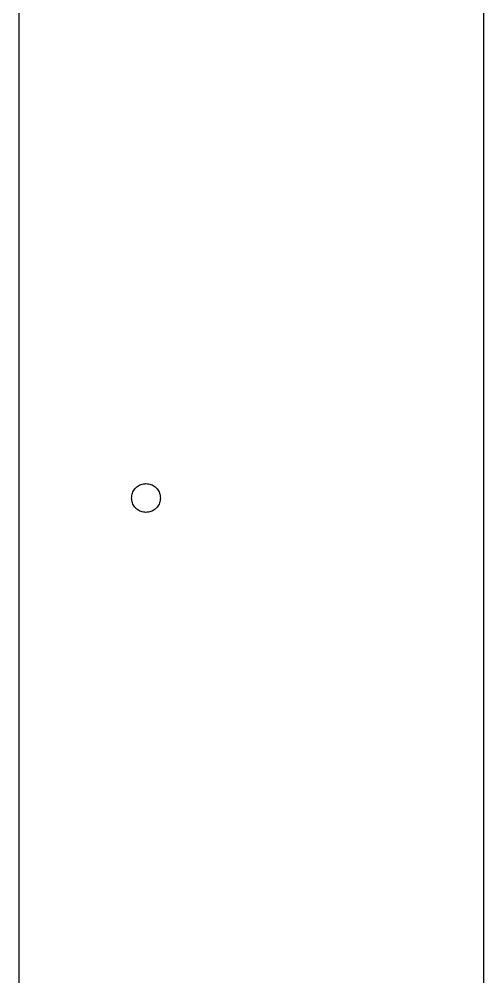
# Model space of a CAD drawing. Header units: millimetres. Extents: x 0 to 2033, y -1000001 to 3212.
# Drawn here: x 120 to 217.1, y 1025 to 1225 of the extents above; entities that cross this region are included whole.
import ezdxf

# ---------------------------------------------------------------- set-up
doc = ezdxf.new("R2010")
doc.units = ezdxf.units.MM
doc.layers.add('DRAWING', color=7, linetype='Continuous')

msp = doc.modelspace()

# ---------------------------------------------------------------- linework, layer by layer
at = {"layer": 'DRAWING', "linetype": 'CONTINUOUS', "true_color": 0x111111}
msp.add_line((120, 320), (120, 3150), dxfattribs=at)
at = {"layer": 'DRAWING', "linetype": 'CONTINUOUS', "true_color": 0x222222}
msp.add_line((217.08, 335), (217.08, 3135), dxfattribs=at)
at = {"layer": 'DRAWING', "linetype": 'CONTINUOUS', "true_color": 0x111111}
msp.add_lwpolyline([(149.5, 1125), (149.49, 1124.74), (149.45, 1124.48), (149.4, 1124.22), (149.32, 1123.97), (149.22, 1123.73), (149.1, 1123.5), (148.96, 1123.28), (148.8, 1123.07), (148.62, 1122.88), (148.43, 1122.7), (148.22, 1122.54), (148, 1122.4), (147.77, 1122.28), (147.53, 1122.18), (147.28, 1122.1), (147.02, 1122.05), (146.76, 1122.01), (146.5, 1122), (146.24, 1122.01), (145.98, 1122.05), (145.72, 1122.1), (145.47, 1122.18), (145.23, 1122.28), (145, 1122.4), (144.78, 1122.54), (144.57, 1122.7), (144.38, 1122.88), (144.2, 1123.07), (144.04, 1123.28), (143.9, 1123.5), (143.78, 1123.73), (143.68, 1123.97), (143.6, 1124.22), (143.55, 1124.48), (143.51, 1124.74), (143.5, 1125), (143.51, 1125.26), (143.55, 1125.52), (143.6, 1125.78), (143.68, 1126.03), (143.78, 1126.27), (143.9, 1126.5), (144.04, 1126.72), (144.2, 1126.93), (144.38, 1127.12), (144.57, 1127.3), (144.78, 1127.46), (145, 1127.6), (145.23, 1127.72), (145.47, 1127.82), (145.72, 1127.9), (145.98, 1127.95), (146.24, 1127.99), (146.5, 1128), (146.76, 1127.99), (147.02, 1127.95), (147.28, 1127.9), (147.53, 1127.82), (147.77, 1127.72), (148, 1127.6), (148.22, 1127.46), (148.43, 1127.3), (148.62, 1127.12), (148.8, 1126.93), (148.96, 1126.72), (149.1, 1126.5), (149.22, 1126.27), (149.32, 1126.03), (149.4, 1125.78), (149.45, 1125.52), (149.49, 1125.26), (149.5, 1125)], close=True, dxfattribs=at)

doc.saveas('drawing.dxf')
